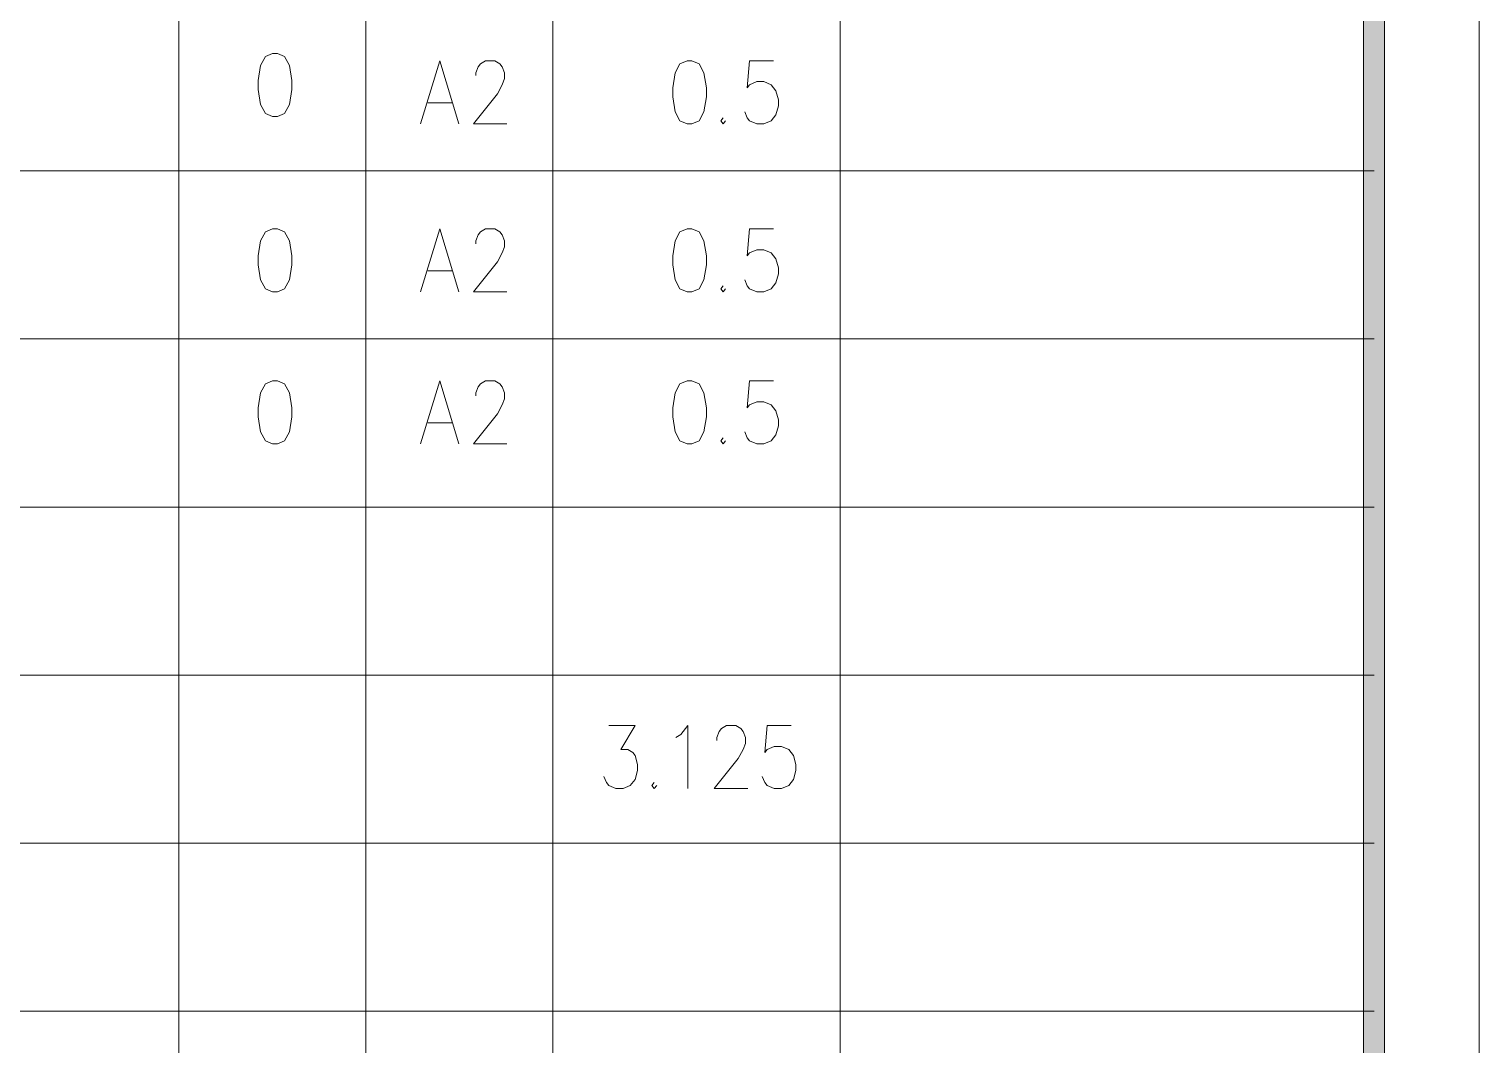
# Model space of a CAD drawing. Header units: millimetres. Extents: x 0 to 207, y 0 to 293.
# Drawn here: x 138.9 to 206.9, y 147.4 to 195.1 of the extents above; entities that cross this region are included whole.
import ezdxf

# ---------------------------------------------------------------- set-up
doc = ezdxf.new("R2010")
doc.units = ezdxf.units.MM

msp = doc.modelspace()

# ---------------------------------------------------------------- hatches: boundary and pattern name
h = msp.add_hatch(color=0)
h.dxf.hatch_style = 2
h.paths.add_polyline_path([(202.483861, 4.434417), (201.499611, 5.418667), (201.499611, 287.224611), (202.483861, 288.208861)])

# ---------------------------------------------------------------- linework, layer by layer
at = {"color": 0, "lineweight": 0}
for points in [[(0, 0), (206.918278, 0), (206.918278, 292.643278), (0, 292.643278)], [(202.483861, 4.434417), (201.499611, 5.418667), (201.499611, 287.224611), (202.483861, 288.208861)], [(150.322139, 193.957222), (149.983472, 193.816111), (149.757694, 193.392778), (149.644806, 192.69075), (149.644806, 192.267417), (149.757694, 191.561861), (149.983472, 191.142056), (150.322139, 191.000944), (150.544389, 191.000944), (150.883056, 191.142056), (151.108833, 191.561861), (151.221722, 192.267417), (151.221722, 192.69075), (151.108833, 193.392778), (150.883056, 193.816111), (150.544389, 193.957222)], [(169.770778, 193.615028), (169.432111, 193.473917), (169.206333, 193.050583), (169.093444, 192.348556), (169.093444, 191.925222), (169.206333, 191.223194), (169.432111, 190.799861), (169.770778, 190.65875), (169.996556, 190.65875), (170.335222, 190.799861), (170.557472, 191.223194), (170.670361, 191.925222), (170.670361, 192.348556), (170.557472, 193.050583), (170.335222, 193.473917), (169.996556, 193.615028)], [(150.322139, 185.733972), (149.983472, 185.592861), (149.757694, 185.169528), (149.644806, 184.463972), (149.644806, 184.044167), (149.757694, 183.338611), (149.983472, 182.918806), (150.322139, 182.777694), (150.544389, 182.777694), (150.883056, 182.918806), (151.108833, 183.338611), (151.221722, 184.044167), (151.221722, 184.463972), (151.108833, 185.169528), (150.883056, 185.592861), (150.544389, 185.733972)], [(169.770778, 185.733972), (169.432111, 185.592861), (169.206333, 185.169528), (169.093444, 184.463972), (169.093444, 184.044167), (169.206333, 183.338611), (169.432111, 182.918806), (169.770778, 182.777694), (169.996556, 182.777694), (170.335222, 182.918806), (170.557472, 183.338611), (170.670361, 184.044167), (170.670361, 184.463972), (170.557472, 185.169528), (170.335222, 185.592861), (169.996556, 185.733972)], [(150.322139, 178.600806), (149.983472, 178.459694), (149.757694, 178.036361), (149.644806, 177.334333), (149.644806, 176.911), (149.757694, 176.205444), (149.983472, 175.785639), (150.322139, 175.644528), (150.544389, 175.644528), (150.883056, 175.785639), (151.108833, 176.205444), (151.221722, 176.911), (151.221722, 177.334333), (151.108833, 178.036361), (150.883056, 178.459694), (150.544389, 178.600806)], [(169.770778, 178.600806), (169.432111, 178.459694), (169.206333, 178.036361), (169.093444, 177.334333), (169.093444, 176.911), (169.206333, 176.205444), (169.432111, 175.785639), (169.770778, 175.644528), (169.996556, 175.644528), (170.335222, 175.785639), (170.557472, 176.205444), (170.670361, 176.911), (170.670361, 177.334333), (170.557472, 178.036361), (170.335222, 178.459694), (169.996556, 178.600806)]]:
    msp.add_lwpolyline(points, close=True, dxfattribs=at)
for points in [[(145.923, 242.637028), (145.923, 15.889111)], [(154.696583, 242.637028), (154.696583, 15.889111)], [(163.470167, 242.637028), (163.470167, 15.889111)], [(176.949806, 242.637028), (176.949806, 15.889111)], [(157.261278, 190.65875), (158.164389, 193.615028), (159.063972, 190.65875)], [(159.850667, 192.913), (159.850667, 193.050583), (159.963556, 193.332806), (160.076444, 193.473917), (160.302222, 193.615028), (160.753778, 193.615028), (160.979556, 193.473917), (161.092444, 193.332806), (161.205333, 193.050583), (161.205333, 192.771889), (161.092444, 192.489667), (160.866667, 192.066333), (159.741306, 190.65875), (161.314694, 190.65875)], [(173.824194, 193.615028), (172.698833, 193.615028), (172.585944, 192.348556), (172.698833, 192.489667), (173.0375, 192.630778), (173.372639, 192.630778), (173.711306, 192.489667), (173.937083, 192.207444), (174.049972, 191.784111), (174.049972, 191.501889), (173.937083, 191.082083), (173.711306, 190.799861), (173.372639, 190.65875), (173.0375, 190.65875), (172.698833, 190.799861), (172.585944, 190.940972), (172.473056, 191.223194)], [(157.599944, 191.643), (158.725306, 191.643)], [(171.460583, 190.940972), (171.347694, 190.799861), (171.460583, 190.65875), (171.573472, 190.799861)], [(25.124833, 188.443306), (201.9935, 188.443306)], [(157.261278, 182.777694), (158.164389, 185.733972), (159.063972, 182.777694)], [(159.850667, 185.028417), (159.850667, 185.169528), (159.963556, 185.45175), (160.076444, 185.592861), (160.302222, 185.733972), (160.753778, 185.733972), (160.979556, 185.592861), (161.092444, 185.45175), (161.205333, 185.169528), (161.205333, 184.887306), (161.092444, 184.605083), (160.866667, 184.185278), (159.741306, 182.777694), (161.314694, 182.777694)], [(173.824194, 185.733972), (172.698833, 185.733972), (172.585944, 184.463972), (172.698833, 184.605083), (173.0375, 184.746194), (173.372639, 184.746194), (173.711306, 184.605083), (173.937083, 184.326389), (174.049972, 183.903056), (174.049972, 183.620833), (173.937083, 183.1975), (173.711306, 182.918806), (173.372639, 182.777694), (173.0375, 182.777694), (172.698833, 182.918806), (172.585944, 183.056389), (172.473056, 183.338611)], [(157.599944, 183.761944), (158.725306, 183.761944)], [(171.460583, 183.056389), (171.347694, 182.918806), (171.460583, 182.777694), (171.573472, 182.918806)], [(25.124833, 180.56225), (201.9935, 180.56225)], [(157.261278, 175.644528), (158.164389, 178.600806), (159.063972, 175.644528)], [(159.850667, 177.89525), (159.850667, 178.036361), (159.963556, 178.318583), (160.076444, 178.459694), (160.302222, 178.600806), (160.753778, 178.600806), (160.979556, 178.459694), (161.092444, 178.318583), (161.205333, 178.036361), (161.205333, 177.754139), (161.092444, 177.475444), (160.866667, 177.052111), (159.741306, 175.644528), (161.314694, 175.644528)], [(173.824194, 178.600806), (172.698833, 178.600806), (172.585944, 177.334333), (172.698833, 177.475444), (173.0375, 177.613028), (173.372639, 177.613028), (173.711306, 177.475444), (173.937083, 177.193222), (174.049972, 176.769889), (174.049972, 176.487667), (173.937083, 176.067861), (173.711306, 175.785639), (173.372639, 175.644528), (173.0375, 175.644528), (172.698833, 175.785639), (172.585944, 175.92675), (172.473056, 176.205444)], [(157.599944, 176.628778), (158.725306, 176.628778)], [(171.460583, 175.92675), (171.347694, 175.785639), (171.460583, 175.644528), (171.573472, 175.785639)], [(25.124833, 172.677667), (201.9935, 172.677667)], [(25.124833, 164.796611), (201.9935, 164.796611)], [(166.091306, 162.425944), (167.329556, 162.425944), (166.652222, 161.300583), (166.990889, 161.300583), (167.216667, 161.159472), (167.329556, 161.018361), (167.442444, 160.595028), (167.442444, 160.312806), (167.329556, 159.893), (167.103778, 159.610778), (166.765111, 159.469667), (166.426444, 159.469667), (166.091306, 159.610778), (165.978417, 159.751889), (165.865528, 160.034111)], [(169.241611, 161.8615), (169.467389, 162.002611), (169.806056, 162.425944), (169.806056, 159.469667)], [(171.157194, 161.720389), (171.157194, 161.8615), (171.270083, 162.143722), (171.382972, 162.284833), (171.60875, 162.425944), (172.056778, 162.425944), (172.282556, 162.284833), (172.395444, 162.143722), (172.508333, 161.8615), (172.508333, 161.582806), (172.395444, 161.300583), (172.169667, 160.87725), (171.044306, 159.469667), (172.621222, 159.469667)], [(174.649694, 162.425944), (173.520806, 162.425944), (173.407917, 161.159472), (173.520806, 161.300583), (173.859472, 161.441694), (174.198139, 161.441694), (174.536806, 161.300583), (174.759056, 161.018361), (174.871944, 160.595028), (174.871944, 160.312806), (174.759056, 159.893), (174.536806, 159.610778), (174.198139, 159.469667), (173.859472, 159.469667), (173.520806, 159.610778), (173.407917, 159.751889), (173.295028, 160.034111)], [(168.229139, 159.751889), (168.11625, 159.610778), (168.229139, 159.469667), (168.342028, 159.610778)], [(25.124833, 156.915556), (201.9935, 156.915556)], [(25.124833, 149.030972), (201.9935, 149.030972)]]:
    msp.add_lwpolyline(points, dxfattribs=at)

doc.saveas('drawing.dxf')
